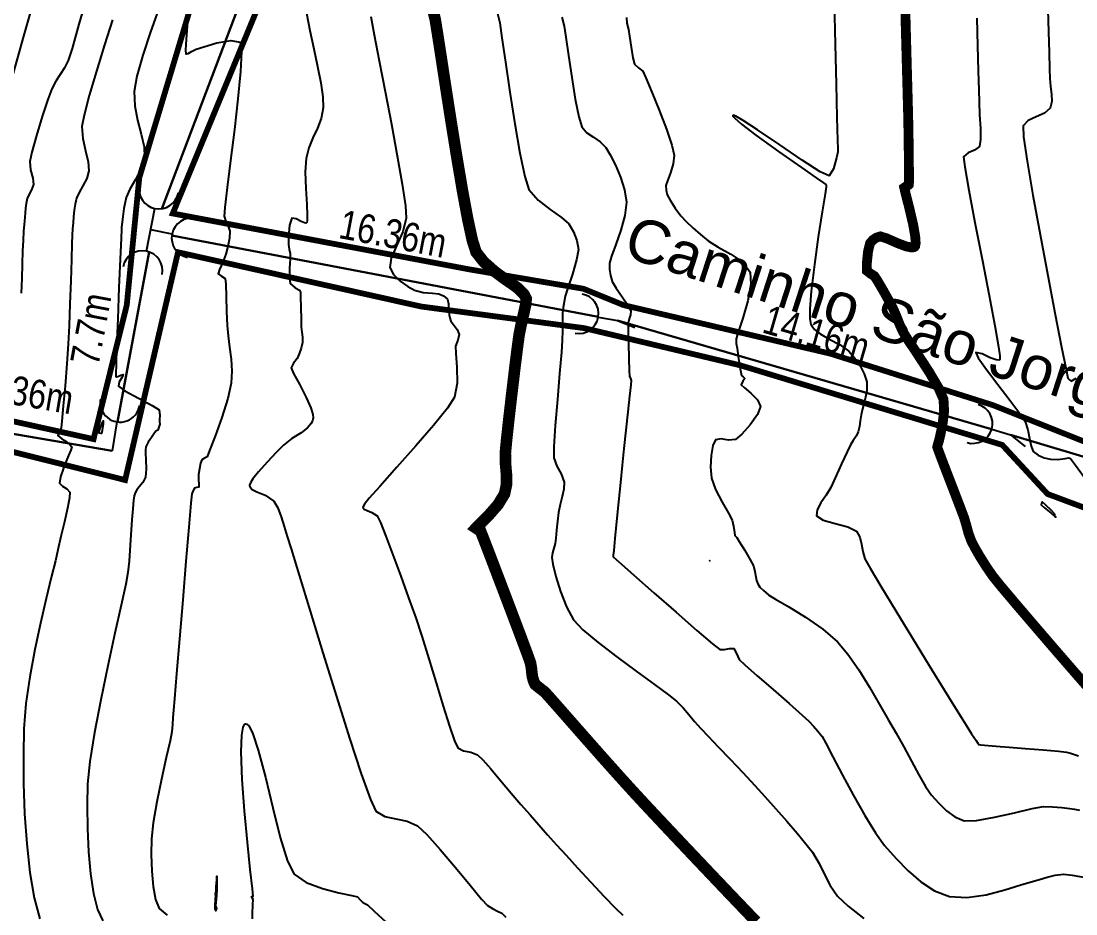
# Model space of a CAD drawing. Extents: x 360931 to 362237, y 7351473 to 7352200.
# Drawn here: x 361557.65 to 361594.16, y 7351804.51 to 7351835.4 of the extents above; entities that cross this region are included whole.
import ezdxf
from ezdxf.enums import TextEntityAlignment as Align

# ---------------------------------------------------------------- set-up
doc = ezdxf.new("R2010")
doc.units = 0
for name, color, linetype in [('A_Curvas Intermediarias', 37, 'Continuous'), ('A_Curvas Mestras', 32, 'Continuous'), ('PONTOS-Pontos - Água_U', 1, 'Continuous'), ('PS_IND_COMPRIMENTO', 7, 'Continuous'), ('ZZ-Carimbo Texto', 7, 'Continuous')]:
    doc.layers.add(name, color=color, linetype=linetype)
doc.layers.add('TUBO_PE_80_NTS194_PN_12_5', color=5, linetype='Continuous', lineweight=30)
doc.styles.add('CARIMBO', font='arial.ttf', dxfattribs={"height": 2})
doc.styles.add('ROMANS', font='arial.ttf', dxfattribs={"height": 2})
picture_1 = doc.add_image_def('image1.tif', size_in_pixel=(23490, 20550))

# ---------------------------------------------------------------- blocks, each defined once
blk = doc.blocks.new('*U1213', base_point=(361544.508, 7351672.6662))
for p, q in [((361544.3817, 7351672.6065), (361544.6342, 7351672.7702)), ((361544.5898, 7351672.5621), (361544.508, 7351672.6883))]:
    blk.add_line(p, q)
for centre, start, end in [((361544.7496, 7351672.845), 122.96833, 302.96833), ((361544.2664, 7351672.5316), 302.96833, 122.96833), ((361544.6647, 7351672.4468), 32.96834, 212.96834)]:
    blk.add_arc(centre, 0.1375, start, end)
blk = doc.blocks.new('*U1231')
for p, q in [((-0.135, 0), (0, 0)), ((0, 0), (0.1205, -0.0487))]:
    blk.add_line(p, q)
blk.add_arc((-0.2725, -0.0002), 0.1375, 270.09062, 90.09062)
blk = doc.blocks.new('*U1232')
for p, q in [((-0.135, 0), (0, 0)), ((0, 0), (0.1276, -0.0248))]:
    blk.add_line(p, q)
blk.add_arc((-0.2725, -0.0002), 0.1375, 270.09061, 90.09061)
blk = doc.blocks.new('*U1233')
for p in [(-0.2024, 0), (0, -0.2024)]:
    blk.add_line(p, (0, 0))
blk.add_arc((-0.3399, 0.0002), 0.1375, 269.90938, 89.90938)

msp = doc.modelspace()

# ---------------------------------------------------------------- linework, layer by layer
at = {"color": 0, "const_width": 0.2}
for points in [[(361583.302, 7351883.489), (361584.664, 7351881.507), (361583.004, 7351880.349), (361579.594, 7351875.729), (361579.536, 7351871.311), (361579.139, 7351866.51), (361578.24, 7351863.838), (361575.799, 7351859.668), (361572.793, 7351854.085), (361571.262, 7351852.051), (361569.164, 7351847.711), (361566.491, 7351841.721), (361563.595, 7351836.128), (361561.743, 7351829.974), (361561.309, 7351825.565), (361560.16, 7351820.935), (361553.761, 7351822.352), (361552.546, 7351820.979), (361550.127, 7351818.983), (361548.49, 7351818.005), (361547.241, 7351817.08), (361544.411, 7351815.531)], [(361597.292, 7351819.716), (361591.282, 7351822.113), (361585.66, 7351823.892), (361578.511, 7351825.569), (361577.118, 7351826.136), (361573.172, 7351826.806), (361562.902, 7351828.74), (361566.158, 7351836.616), (361568.096, 7351841.694), (361569.39, 7351845.936), (361571.219, 7351847.588), (361578.325, 7351858.813), (361585.452, 7351852.962), (361591.134, 7351850.204), (361599.046, 7351847.114)], [(361602.219, 7351818.83), (361599.001, 7351818.058), (361594.908, 7351818.393), (361593.183, 7351819.036), (361591.613, 7351820.734), (361582.549, 7351823.487), (361577.143, 7351824.774), (361571.503, 7351825.521), (361563.083, 7351827.399), (361561.253, 7351819.52), (361554.967, 7351821.095), (361554.258, 7351819.411), (361551.333, 7351818.116), (361550.308, 7351817.586), (361548.421, 7351816.041), (361546.754, 7351814.95), (361545.501, 7351814.419)]]:
    msp.add_lwpolyline(points, dxfattribs=at)
at = {"layer": 'A_Curvas Intermediarias', "flags": 128}
for points, elevation in [([(361558.186, 7351836.46), (361557.741, 7351834.88), (361557.296, 7351833.304)], 88), ([(361559.959, 7351836.361), (361559.656, 7351835.286), (361559.415, 7351834.451), (361559.28, 7351834.031), (361559.15, 7351833.776), (361559.001, 7351833.544), (361558.852, 7351833.312), (361558.719, 7351833.058), (361558.581, 7351832.682), (361558.386, 7351832.092), (361558.185, 7351831.437), (361558.024, 7351830.867), (361557.952, 7351830.534), (361557.982, 7351830.246), (361558.053, 7351829.966), (361558.079, 7351829.742), (361558.018, 7351829.561), (361557.924, 7351829.391), (361557.857, 7351829.254), (361557.823, 7351829.091), (361557.804, 7351828.925), (361557.788, 7351828.756), (361557.765, 7351828.47), (361557.74, 7351828.132), (361557.719, 7351827.806), (361557.705, 7351827.444), (361557.692, 7351826.989), (361557.676, 7351826.486), (361557.652, 7351825.985)], 89), ([(361585.792, 7351836.059), (361585.828, 7351834.59), (361585.861, 7351833.214), (361585.89, 7351832.064), (361585.909, 7351831.274), (361585.917, 7351830.978), (361585.918, 7351830.925), (361585.917, 7351830.872), (361585.88, 7351830.667), (361585.777, 7351830.284), (361585.617, 7351830.043), (361585.312, 7351830.184), (361584.69, 7351830.584), (361583.914, 7351831.111), (361583.147, 7351831.632), (361582.647, 7351831.957), (361582.395, 7351832.102), (361582.303, 7351832.136), (361582.285, 7351832.131), (361582.287, 7351832.111), (361582.354, 7351832.032), (361582.588, 7351831.832), (361583.085, 7351831.453), (361583.87, 7351830.885), (361584.663, 7351830.328), (361585.177, 7351829.972), (361585.429, 7351829.798), (361585.512, 7351829.741), (361585.523, 7351829.733), (361585.524, 7351829.724), (361585.522, 7351829.686), (361585.52, 7351829.658), (361585.479, 7351829.418), (361585.379, 7351828.794), (361585.247, 7351827.931), (361585.112, 7351826.97), (361585.005, 7351826.052), (361584.959, 7351825.444), (361584.956, 7351825.11), (361584.973, 7351824.962), (361584.989, 7351824.914), (361585.023, 7351824.849), (361585.118, 7351824.729), (361585.309, 7351824.573), (361585.617, 7351824.395), (361586.009, 7351824.194), (361586.308, 7351823.978), (361586.515, 7351823.731), (361586.697, 7351823.469), (361586.837, 7351823.194), (361586.921, 7351822.911), (361586.924, 7351822.602), (361586.862, 7351822.277), (361586.782, 7351821.984), (361586.727, 7351821.773), (361586.701, 7351821.567), (361586.677, 7351821.371), (361586.631, 7351821.189), (361586.553, 7351821.033), (361586.457, 7351820.891), (361586.362, 7351820.74), (361586.242, 7351820.49), (361586.051, 7351820.074), (361585.844, 7351819.622), (361585.678, 7351819.266), (361585.517, 7351818.998), (361585.335, 7351818.734), (361585.202, 7351818.49), (361585.189, 7351818.282), (361585.414, 7351818.128), (361585.831, 7351818.011), (361586.271, 7351817.895), (361586.565, 7351817.747), (361586.683, 7351817.544), (361586.74, 7351817.301), (361586.784, 7351817.042), (361586.86, 7351816.79), (361587.037, 7351816.475), (361587.413, 7351815.843), (361587.925, 7351814.999), (361588.504, 7351814.05), (361589.087, 7351813.101), (361589.606, 7351812.258), (361589.996, 7351811.626), (361590.191, 7351811.311), (361590.366, 7351811.035), (361590.554, 7351810.741), (361590.706, 7351810.508), (361590.768, 7351810.411), (361590.793, 7351810.367), (361590.873, 7351810.359), (361590.996, 7351810.348), (361591.261, 7351810.325), (361591.536, 7351810.301), (361591.851, 7351810.276), (361592.403, 7351810.234), (361593.029, 7351810.185), (361593.561, 7351810.14), (361593.835, 7351810.11), (361593.979, 7351810.07), (361594.115, 7351810.02), (361594.249, 7351809.974)], 99), ([(361562.403, 7351835.797), (361562.136, 7351835.022), (361561.871, 7351834.213), (361561.662, 7351833.487), (361561.562, 7351832.955), (361561.586, 7351832.466), (361561.687, 7351831.966), (361561.812, 7351831.484), (361561.909, 7351831.05), (361561.925, 7351830.692), (361561.81, 7351830.301), (361561.617, 7351829.921), (361561.42, 7351829.577), (361561.289, 7351829.296), (361561.208, 7351828.915), (361561.157, 7351828.539), (361561.138, 7351828.353), (361561.131, 7351828.268), (361561.125, 7351828.182), (361561.112, 7351827.892), (361561.081, 7351827.165), (361561.04, 7351826.176), (361560.997, 7351825.099), (361560.96, 7351824.11), (361560.94, 7351823.5), (361560.934, 7351823.207), (361560.935, 7351823.11), (361560.937, 7351823.096), (361560.952, 7351823.092), (361561.002, 7351823.105), (361561.099, 7351823.145), (361561.188, 7351823.166), (361561.146, 7351823.074), (361561.051, 7351822.911), (361561.019, 7351822.764), (361561.247, 7351822.601), (361561.716, 7351822.346), (361562.189, 7351822.095), (361562.426, 7351821.945), (361562.452, 7351821.756), (361562.44, 7351821.613), (361562.447, 7351821.533), (361562.45, 7351821.453), (361562.417, 7351821.343), (361562.384, 7351821.25), (361562.317, 7351821.21), (361562.253, 7351821.124), (361562.161, 7351820.992), (361562.054, 7351820.827), (361561.966, 7351820.669), (361561.955, 7351820.554), (361561.955, 7351820.436), (361561.966, 7351820.235), (361561.977, 7351819.891), (361561.954, 7351819.616), (361561.861, 7351819.439), (361561.737, 7351819.28), (361561.659, 7351819.184), (361561.606, 7351819.082), (361561.562, 7351818.976), (361561.545, 7351818.827), (361561.519, 7351818.521), (361561.49, 7351818.146), (361561.462, 7351817.791), (361561.44, 7351817.456), (361561.419, 7351817.091), (361561.391, 7351816.707), (361561.35, 7351816.316), (361561.272, 7351815.922), (361561.112, 7351815.191), (361560.895, 7351814.218), (361560.651, 7351813.097), (361560.408, 7351811.921), (361560.192, 7351810.786), (361560.032, 7351809.784), (361559.956, 7351809.01), (361559.94, 7351808.256), (361559.95, 7351807.458), (361559.987, 7351806.658), (361560.057, 7351805.896), (361560.161, 7351805.216), (361560.302, 7351804.659), (361560.484, 7351804.265)], 91), ([(361563.443, 7351835.788), (361563.385, 7351835.065), (361563.355, 7351834.596), (361563.348, 7351834.363), (361563.352, 7351834.282), (361563.356, 7351834.269), (361563.377, 7351834.262), (361563.434, 7351834.276), (361563.548, 7351834.34), (361563.714, 7351834.423), (361563.972, 7351834.509), (361564.43, 7351834.644), (361564.91, 7351834.73), (361565.231, 7351834.666), (361565.276, 7351834.349), (361565.244, 7351833.656), (361565.156, 7351832.711), (361565.035, 7351831.642), (361564.904, 7351830.574), (361564.786, 7351829.635), (361564.702, 7351828.95), (361564.676, 7351828.645), (361564.736, 7351828.467), (361564.822, 7351828.3), (361564.877, 7351828.123), (361564.867, 7351827.887), (361564.814, 7351827.601), (361564.744, 7351827.328), (361564.638, 7351827.06), (361564.518, 7351826.807), (361564.473, 7351826.657), (361564.588, 7351826.577), (361564.717, 7351826.494), (361564.74, 7351826.291), (361564.754, 7351825.87), (361564.766, 7351825.355), (361564.784, 7351824.867), (361564.818, 7351824.504), (361564.87, 7351824.113), (361564.918, 7351823.704), (361564.942, 7351823.286), (361564.92, 7351822.867), (361564.803, 7351822.34), (361564.598, 7351821.683), (361564.369, 7351821.036), (361564.178, 7351820.537), (361564.089, 7351820.326), (361563.995, 7351820.271), (361563.903, 7351820.216), (361563.867, 7351820.103), (361563.826, 7351819.902), (361563.798, 7351819.712), (361563.797, 7351819.534), (361563.807, 7351819.361), (361563.807, 7351819.274), (361563.733, 7351819.258), (361563.654, 7351819.243), (361563.604, 7351819.155), (361563.558, 7351819.039), (361563.528, 7351818.714), (361563.457, 7351817.885), (361563.358, 7351816.718), (361563.245, 7351815.376), (361563.132, 7351814.025), (361563.032, 7351812.827), (361562.959, 7351811.949), (361562.926, 7351811.553), (361562.91, 7351811.3), (361562.895, 7351811.057), (361562.869, 7351810.805), (361562.807, 7351810.499), (361562.678, 7351809.917), (361562.515, 7351809.174), (361562.353, 7351808.382), (361562.224, 7351807.655), (361562.163, 7351807.104), (361562.155, 7351806.562), (361562.174, 7351805.992), (361562.223, 7351805.453), (361562.307, 7351805.003), (361562.431, 7351804.7), (361562.713, 7351804.467)], 92), ([(361567.529, 7351835.669), (361567.646, 7351835.066), (361567.78, 7351834.442), (361567.912, 7351833.83), (361568.023, 7351833.263), (361568.094, 7351832.772), (361568.106, 7351832.391), (361568.036, 7351832.028), (361567.908, 7351831.688), (361567.755, 7351831.354), (361567.614, 7351831.012), (361567.518, 7351830.647), (361567.49, 7351830.177), (361567.507, 7351829.606), (361567.54, 7351829.046), (361567.558, 7351828.683), (361567.557, 7351828.498), (361567.546, 7351828.43), (361567.536, 7351828.415), (361567.515, 7351828.406), (361567.457, 7351828.412), (361567.345, 7351828.462), (361567.179, 7351828.55), (361567.02, 7351828.577), (361566.944, 7351828.334), (361566.913, 7351827.931), (361566.909, 7351827.664), (361566.937, 7351827.511), (361566.97, 7351827.358), (361566.965, 7351827.169), (361566.948, 7351826.843), (361566.939, 7351826.516), (361566.961, 7351826.321), (361567.143, 7351826.166), (361567.286, 7351826.091), (361567.318, 7351826.023), (361567.322, 7351825.859), (361567.332, 7351825.488), (361567.343, 7351825.083), (361567.352, 7351824.815), (361567.371, 7351824.633), (361567.392, 7351824.46), (361567.389, 7351824.281), (361567.344, 7351824.082), (361567.275, 7351823.882), (361567.207, 7351823.724), (361567.084, 7351823.562), (361566.996, 7351823.401), (361567.08, 7351823.206), (361567.284, 7351822.831), (361567.523, 7351822.375), (361567.681, 7351822.019), (361567.75, 7351821.79), (361567.762, 7351821.668), (361567.756, 7351821.618), (361567.74, 7351821.562), (361567.686, 7351821.459), (361567.562, 7351821.322), (361567.342, 7351821.156), (361567.028, 7351820.954), (361566.74, 7351820.722), (361566.486, 7351820.466), (361566.171, 7351820.143), (361565.866, 7351819.808), (361565.676, 7351819.566), (361565.588, 7351819.419), (361565.564, 7351819.343), (361565.564, 7351819.313), (361565.578, 7351819.27), (361565.645, 7351819.196), (361565.813, 7351819.106), (361566.097, 7351818.991), (361566.399, 7351818.793), (361566.538, 7351818.555), (361566.652, 7351818.249), (361566.756, 7351817.908), (361566.864, 7351817.567), (361566.998, 7351817.137), (361567.274, 7351816.231), (361567.653, 7351814.986), (361568.096, 7351813.54), (361568.565, 7351812.028), (361569.021, 7351810.588), (361569.427, 7351809.357), (361569.744, 7351808.471), (361569.934, 7351808.068), (361570.241, 7351807.883), (361570.618, 7351807.793), (361571.014, 7351807.714), (361571.374, 7351807.559), (361571.693, 7351807.26), (361572.16, 7351806.739), (361572.688, 7351806.113), (361573.193, 7351805.502), (361573.589, 7351805.023), (361573.791, 7351804.796), (361573.964, 7351804.692), (361574.145, 7351804.61), (361574.289, 7351804.531), (361574.429, 7351804.392)], 93), ([(361574.118, 7351835.747), (361574.218, 7351835.333), (361574.297, 7351834.821), (361574.419, 7351833.977), (361574.573, 7351832.938), (361574.744, 7351831.841), (361574.92, 7351830.823), (361575.086, 7351830.021), (361575.231, 7351829.571), (361575.547, 7351829.2), (361575.963, 7351828.878), (361576.357, 7351828.606), (361576.609, 7351828.382), (361576.774, 7351828.105), (361576.89, 7351827.809), (361576.941, 7351827.498), (361576.882, 7351827.139), (361576.736, 7351826.644), (361576.579, 7351826.17), (361576.488, 7351825.876), (361576.449, 7351825.681), (361576.419, 7351825.492), (361576.398, 7351825.295), (361576.39, 7351825.03), (361576.391, 7351824.692), (361576.386, 7351824.341), (361576.356, 7351823.944), (361576.293, 7351823.208), (361576.216, 7351822.303), (361576.144, 7351821.401), (361576.098, 7351820.672), (361576.095, 7351820.287), (361576.201, 7351820.001), (361576.351, 7351819.734), (361576.445, 7351819.449), (361576.437, 7351819.208), (361576.382, 7351818.949), (361576.311, 7351818.677), (361576.254, 7351818.397), (361576.218, 7351818.095), (361576.189, 7351817.785), (361576.164, 7351817.512), (361576.141, 7351817.324), (361576.094, 7351817.157), (361576.041, 7351816.999), (361576.02, 7351816.835), (361576.059, 7351816.606), (361576.16, 7351816.185), (361576.318, 7351815.663), (361576.526, 7351815.131), (361576.778, 7351814.68), (361577.101, 7351814.341), (361577.626, 7351813.899), (361578.269, 7351813.404), (361578.945, 7351812.905), (361579.572, 7351812.45), (361580.066, 7351812.089), (361580.342, 7351811.87), (361580.567, 7351811.64), (361580.769, 7351811.407), (361580.967, 7351811.17), (361581.181, 7351810.926), (361581.429, 7351810.663), (361581.782, 7351810.295), (361582.198, 7351809.862), (361582.634, 7351809.403), (361583.047, 7351808.955), (361583.395, 7351808.57), (361583.773, 7351808.149), (361584.155, 7351807.719), (361584.512, 7351807.306), (361584.818, 7351806.938), (361585.045, 7351806.642), (361585.275, 7351806.257), (361585.463, 7351805.868), (361585.66, 7351805.487), (361585.913, 7351805.127), (361586.283, 7351804.781), (361586.824, 7351804.35)], 96), ([(361593.197, 7351835.784), (361593.216, 7351835.02), (361593.236, 7351834.309), (361593.252, 7351833.743), (361593.26, 7351833.412), (361593.285, 7351833.137), (361593.323, 7351832.867), (361593.331, 7351832.612), (361593.268, 7351832.384), (361593.076, 7351832.211), (361592.793, 7351832.085), (361592.513, 7351831.955), (361592.333, 7351831.771), (361592.351, 7351831.392), (361592.474, 7351830.549), (361592.674, 7351829.377), (361592.922, 7351828.013), (361593.189, 7351826.591), (361593.447, 7351825.247), (361593.668, 7351824.118), (361593.823, 7351823.338), (361593.884, 7351823.043), (361593.938, 7351822.984), (361593.998, 7351822.94), (361594.172, 7351823.049)], 102), ([(361569.759, 7351835.557), (361569.876, 7351834.923), (361570.049, 7351834.026), (361570.255, 7351832.963), (361570.472, 7351831.832), (361570.675, 7351830.731), (361570.844, 7351829.757), (361570.955, 7351829.009), (361570.985, 7351828.583), (361570.863, 7351828.102), (361570.648, 7351827.623), (361570.457, 7351827.197), (361570.41, 7351826.874), (361570.543, 7351826.626), (361570.773, 7351826.399), (361571.035, 7351826.211), (361571.267, 7351826.082), (361571.575, 7351826.003), (361571.896, 7351825.98), (361572.108, 7351825.957), (361572.279, 7351825.889), (361572.41, 7351825.781), (361572.45, 7351825.611), (361572.463, 7351825.383), (361572.469, 7351825.239), (361572.492, 7351825.128), (361572.524, 7351825.02), (361572.607, 7351824.909), (361572.742, 7351824.726), (361572.821, 7351824.557), (361572.77, 7351824.36), (361572.686, 7351824.154), (361572.699, 7351823.893), (361572.737, 7351823.422), (361572.741, 7351822.874), (361572.652, 7351822.383), (361572.41, 7351822.005), (361571.929, 7351821.411), (361571.31, 7351820.697), (361570.655, 7351819.961), (361570.064, 7351819.299), (361569.706, 7351818.888), (361569.539, 7351818.681), (361569.487, 7351818.603), (361569.481, 7351818.584), (361569.49, 7351818.559), (361569.529, 7351818.515), (361569.629, 7351818.462), (361569.797, 7351818.394), (361569.976, 7351818.277), (361570.087, 7351818.051), (361570.279, 7351817.576), (361570.524, 7351816.932), (361570.796, 7351816.194), (361571.067, 7351815.443), (361571.311, 7351814.754), (361571.523, 7351814.116), (361571.765, 7351813.339), (361572.019, 7351812.506), (361572.265, 7351811.699), (361572.484, 7351811), (361572.657, 7351810.492), (361572.765, 7351810.257), (361572.967, 7351810.152), (361573.214, 7351810.104), (361573.447, 7351810.016), (361573.631, 7351809.842), (361573.912, 7351809.525), (361574.251, 7351809.122), (361574.612, 7351808.692), (361574.955, 7351808.292), (361575.27, 7351807.934), (361575.574, 7351807.588), (361575.877, 7351807.245), (361576.188, 7351806.898), (361576.514, 7351806.538), (361576.91, 7351806.108), (361577.374, 7351805.608), (361577.836, 7351805.115), (361578.227, 7351804.708), (361578.477, 7351804.465)], 94), ([(361576.368, 7351835.533), (361576.447, 7351835.22), (361576.506, 7351834.838), (361576.598, 7351834.201), (361576.713, 7351833.441), (361576.836, 7351832.69), (361576.956, 7351832.079), (361577.059, 7351831.739), (361577.236, 7351831.535), (361577.463, 7351831.376), (361577.696, 7351831.219), (361577.892, 7351831.02), (361578.046, 7351830.77), (361578.227, 7351830.417), (361578.402, 7351830), (361578.537, 7351829.559), (361578.602, 7351829.131), (361578.554, 7351828.672), (361578.412, 7351828.161), (361578.236, 7351827.669), (361578.084, 7351827.267), (361578.015, 7351827.027), (361578.017, 7351826.807), (361578.051, 7351826.595), (361578.115, 7351826.384), (361578.245, 7351826.157), (361578.456, 7351825.854), (361578.656, 7351825.565), (361578.756, 7351825.377), (361578.747, 7351825.237), (361578.702, 7351825.096), (361578.666, 7351824.947), (361578.665, 7351824.699), (361578.674, 7351824.24), (361578.689, 7351823.721), (361578.703, 7351823.293), (361578.711, 7351823.107), (361578.741, 7351823.036), (361578.77, 7351822.966), (361578.755, 7351822.812), (361578.714, 7351822.426), (361578.656, 7351821.881), (361578.588, 7351821.25), (361578.519, 7351820.609), (361578.459, 7351820.032), (361578.399, 7351819.439), (361578.332, 7351818.762), (361578.265, 7351818.085), (361578.207, 7351817.495), (361578.167, 7351817.078), (361578.151, 7351816.919), (361578.15, 7351816.865), (361578.347, 7351816.69), (361578.855, 7351816.238), (361579.554, 7351815.62), (361580.323, 7351814.943), (361581.04, 7351814.319), (361581.585, 7351813.855), (361581.836, 7351813.662), (361582.004, 7351813.659), (361582.178, 7351813.697), (361582.317, 7351813.688), (361582.418, 7351813.521), (361582.504, 7351813.314), (361582.702, 7351813.128), (361583.131, 7351812.748), (361583.679, 7351812.268), (361584.234, 7351811.784), (361584.685, 7351811.389), (361584.918, 7351811.177), (361585.083, 7351811.005), (361585.233, 7351810.834), (361585.377, 7351810.646), (361585.508, 7351810.412), (361585.755, 7351809.941), (361586.084, 7351809.312), (361586.461, 7351808.61), (361586.852, 7351807.915), (361587.223, 7351807.309), (361587.54, 7351806.874), (361587.937, 7351806.424), (361588.352, 7351805.995), (361588.794, 7351805.615), (361589.268, 7351805.313), (361589.783, 7351805.117), (361590.384, 7351805.076), (361591.053, 7351805.175), (361591.704, 7351805.345), (361592.253, 7351805.517), (361592.614, 7351805.623), (361592.9, 7351805.697), (361593.171, 7351805.779), (361593.442, 7351805.85), (361593.728, 7351805.887), (361594.033, 7351805.855), (361594.567, 7351805.759)], 97), ([(361578.605, 7351835.519), (361578.617, 7351835.32), (361578.677, 7351835.108), (361578.712, 7351834.874), (361578.768, 7351834.494), (361578.832, 7351834.12), (361578.888, 7351833.907), (361579.027, 7351833.781), (361579.175, 7351833.659), (361579.281, 7351833.432), (361579.487, 7351832.942), (361579.741, 7351832.309), (361579.991, 7351831.654), (361580.182, 7351831.098), (361580.263, 7351830.763), (361580.225, 7351830.459), (361580.125, 7351830.141), (361580.021, 7351829.871), (361579.97, 7351829.712), (361579.978, 7351829.549), (361580.02, 7351829.39), (361580.114, 7351829.206), (361580.287, 7351828.928), (361580.487, 7351828.657), (361580.669, 7351828.464), (361580.903, 7351828.247), (361581.166, 7351828.019), (361581.435, 7351827.796), (361581.784, 7351827.577), (361582.224, 7351827.338), (361582.634, 7351827.058), (361582.893, 7351826.716), (361582.916, 7351826.291), (361582.804, 7351825.714), (361582.63, 7351825.117), (361582.471, 7351824.635), (361582.399, 7351824.401), (361582.409, 7351824.241), (361582.435, 7351824.081), (361582.477, 7351823.792), (361582.543, 7351823.366), (361582.583, 7351823.136), (361582.647, 7351823.084), (361582.705, 7351823.033), (361582.639, 7351822.938), (361582.575, 7351822.817), (361582.681, 7351822.716), (361582.91, 7351822.525), (361583.14, 7351822.293), (361583.249, 7351822.066), (361583.146, 7351821.785), (361582.892, 7351821.426), (361582.599, 7351821.101), (361582.377, 7351820.918), (361582.14, 7351820.898), (361581.88, 7351820.943), (361581.683, 7351820.906), (361581.594, 7351820.709), (361581.537, 7351820.364), (361581.52, 7351819.959), (361581.552, 7351819.58), (361581.689, 7351819.19), (361581.915, 7351818.756), (361582.137, 7351818.372), (361582.261, 7351818.134), (361582.312, 7351817.919), (361582.344, 7351817.707), (361582.358, 7351817.606), (361582.391, 7351817.567), (361582.424, 7351817.528), (361582.507, 7351817.397), (361582.689, 7351817.103), (361582.881, 7351816.779), (361582.998, 7351816.556), (361583.052, 7351816.36), (361583.086, 7351816.165), (361583.11, 7351816.042), (361583.159, 7351815.926), (361583.222, 7351815.818), (361583.351, 7351815.692), (361583.538, 7351815.538), (361583.763, 7351815.403), (361584.224, 7351815.135), (361584.809, 7351814.773), (361585.408, 7351814.355), (361585.911, 7351813.921), (361586.272, 7351813.49), (361586.645, 7351812.951), (361587.015, 7351812.355), (361587.365, 7351811.756), (361587.678, 7351811.208), (361587.938, 7351810.764), (361588.209, 7351810.289), (361588.472, 7351809.795), (361588.723, 7351809.323), (361588.956, 7351808.917), (361589.167, 7351808.621), (361589.419, 7351808.338), (361589.687, 7351808.077), (361589.978, 7351807.866), (361590.3, 7351807.733), (361590.722, 7351807.739), (361591.351, 7351807.852), (361592.041, 7351808.011), (361592.652, 7351808.155), (361593.039, 7351808.223), (361593.35, 7351808.218), (361593.673, 7351808.19), (361593.948, 7351808.155), (361594.114, 7351808.129), (361594.284, 7351808.093)], 98), ([(361590.734, 7351835.498), (361590.76, 7351834.535), (361590.784, 7351833.674), (361590.803, 7351833.001), (361590.812, 7351832.601), (361590.831, 7351832.155), (361590.857, 7351831.693), (361590.864, 7351831.3), (361590.824, 7351831.061), (361590.656, 7351830.927), (361590.431, 7351830.834), (361590.277, 7351830.702), (361590.313, 7351830.353), (361590.456, 7351829.545), (361590.669, 7351828.431), (361590.917, 7351827.165), (361591.162, 7351825.903), (361591.369, 7351824.798), (361591.483, 7351824.132), (361591.526, 7351823.812), (361591.53, 7351823.702), (361591.524, 7351823.681), (361591.494, 7351823.667), (361591.399, 7351823.676), (361591.201, 7351823.751), (361590.915, 7351823.886), (361590.695, 7351823.93), (361590.785, 7351823.741), (361591.071, 7351823.34), (361591.464, 7351822.823), (361591.876, 7351822.286), (361592.22, 7351821.826), (361592.407, 7351821.539), (361592.5, 7351821.259), (361592.558, 7351820.959), (361592.611, 7351820.691), (361592.689, 7351820.511), (361592.855, 7351820.378), (361593.061, 7351820.291), (361593.28, 7351820.239), (361593.54, 7351820.233), (361593.797, 7351820.264), (361593.916, 7351820.285), (361593.978, 7351820.268), (361594.149, 7351820.035), (361594.554, 7351819.48)], 101), ([(361560.361, 7351821.15), (361560.369, 7351821.149), (361560.415, 7351821.14), (361560.447, 7351821.137), (361560.472, 7351821.247), (361560.505, 7351821.451), (361560.5, 7351821.566), (361560.44, 7351821.467), (361560.368, 7351821.272), (361560.334, 7351821.166), (361560.361, 7351821.15)], 91), ([(361593.437, 7351818.262), (361593.436, 7351818.271), (361593.43, 7351818.316), (361593.424, 7351818.349), (361593.313, 7351818.46), (361593.109, 7351818.658), (361592.995, 7351818.763), (361592.972, 7351818.713), (361592.956, 7351818.657), (361593.078, 7351818.553), (361593.303, 7351818.369), (361593.426, 7351818.27), (361593.468, 7351818.233), (361593.437, 7351818.262)], 101), ([(361581.485, 7351816.722), (361581.485, 7351816.722), (361581.487, 7351816.722), (361581.489, 7351816.722), (361581.485, 7351816.722)], 98), ([(361565.658, 7351804.338), (361565.667, 7351804.517), (361565.678, 7351804.836), (361565.682, 7351805.013), (361565.654, 7351805.068), (361565.629, 7351805.114), (361565.69, 7351805.124), (361565.661, 7351805.378), (361565.585, 7351806.045), (361565.486, 7351806.989), (361565.386, 7351808.073), (361565.307, 7351809.161), (361565.271, 7351810.116), (361565.29, 7351810.693), (361565.338, 7351810.97), (361565.389, 7351811.065), (361565.421, 7351811.082), (361565.461, 7351811.077), (361565.544, 7351811.002), (361565.675, 7351810.743), (361565.863, 7351810.179), (361566.111, 7351809.236), (361566.367, 7351808.176), (361566.623, 7351807.157), (361566.87, 7351806.339), (361567.103, 7351805.879), (361567.525, 7351805.597), (361568.085, 7351805.386), (361568.653, 7351805.238), (361569.102, 7351805.146), (361569.302, 7351805.102), (361569.394, 7351805.002), (361569.469, 7351804.911), (361569.555, 7351804.864), (361569.644, 7351804.818), (361569.871, 7351804.61), (361570.42, 7351804.106)], 92), ([(361564.357, 7351804.669), (361564.362, 7351804.662), (361564.382, 7351804.634), (361564.396, 7351804.617), (361564.431, 7351804.692), (361564.413, 7351804.737), (361564.394, 7351804.786), (361564.409, 7351804.919), (361564.43, 7351805.14), (361564.439, 7351805.371), (361564.444, 7351805.668), (361564.432, 7351805.816), (361564.411, 7351805.69), (361564.396, 7351805.451), (361564.39, 7351805.314), (361564.379, 7351805.252), (361564.37, 7351805.197), (361564.377, 7351805.134), (361564.372, 7351805.013), (361564.362, 7351804.791), (361564.357, 7351804.669)], 93)]:
    msp.add_lwpolyline(points, dxfattribs=dict(at, elevation=elevation))
at = {"layer": 'A_Curvas Mestras', "color": 9, "true_color": 0xd19cc7, "const_width": 0.34, "elevation": 100, "flags": 128}
msp.add_lwpolyline([(361588.247, 7351836.229), (361588.277, 7351835.073), (361588.307, 7351833.967), (361588.334, 7351832.995), (361588.354, 7351832.242), (361588.364, 7351831.79), (361588.372, 7351831.299), (361588.379, 7351830.761), (361588.384, 7351830.263), (361588.386, 7351829.952), (361588.384, 7351829.8), (361588.381, 7351829.747), (361588.38, 7351829.737), (361588.372, 7351829.728), (361588.341, 7351829.707), (361588.277, 7351829.674), (361588.221, 7351829.633), (361588.27, 7351829.424), (361588.392, 7351828.946), (361588.527, 7351828.368), (361588.601, 7351827.948), (361588.617, 7351827.715), (361588.601, 7351827.618), (361588.583, 7351827.592), (361588.552, 7351827.574), (361588.463, 7351827.565), (361588.276, 7351827.605), (361587.975, 7351827.72), (361587.614, 7351827.879), (361587.395, 7351827.948), (361587.257, 7351827.904), (361587.132, 7351827.82), (361587.038, 7351827.711), (361586.969, 7351827.43), (361586.926, 7351827.015), (361586.931, 7351826.757), (361587.048, 7351826.662), (361587.19, 7351826.573), (361587.301, 7351826.402), (361587.489, 7351826.082), (361587.689, 7351825.725), (361587.838, 7351825.444), (361587.954, 7351825.178), (361588.055, 7351824.917), (361588.174, 7351824.652), (361588.363, 7351824.349), (361588.699, 7351823.847), (361589.081, 7351823.261), (361589.408, 7351822.709), (361589.581, 7351822.309), (361589.601, 7351821.892), (361589.544, 7351821.432), (361589.465, 7351821.052), (361589.422, 7351820.873), (361589.388, 7351820.766), (361589.363, 7351820.661), (361589.452, 7351820.413), (361589.666, 7351819.853), (361589.928, 7351819.173), (361590.164, 7351818.56), (361590.297, 7351818.204), (361590.375, 7351817.939), (361590.443, 7351817.683), (361590.537, 7351817.426), (361590.661, 7351817.182), (361590.842, 7351816.869), (361591.056, 7351816.529), (361591.282, 7351816.2), (361591.567, 7351815.846), (361592.099, 7351815.216), (361592.771, 7351814.43), (361593.479, 7351813.608), (361594.119, 7351812.87), (361594.585, 7351812.336)], dxfattribs=at)
at = {"layer": 'A_Curvas Mestras', "color": 11, "true_color": 0xf27172, "const_width": 0.4, "elevation": 95, "flags": 128}
msp.add_lwpolyline([(361571.849, 7351836.023), (361571.988, 7351835.445), (361572.071, 7351834.931), (361572.199, 7351834.101), (361572.36, 7351833.051), (361572.543, 7351831.874), (361572.738, 7351830.666), (361572.932, 7351829.52), (361573.115, 7351828.532), (361573.276, 7351827.795), (361573.402, 7351827.404), (361573.665, 7351827.069), (361574.021, 7351826.752), (361574.39, 7351826.477), (361574.696, 7351826.267), (361574.859, 7351826.146), (361574.972, 7351826.036), (361575.073, 7351825.924), (361575.136, 7351825.796), (361575.121, 7351825.603), (361575.051, 7351825.282), (361574.962, 7351824.902), (361574.889, 7351824.534), (361574.832, 7351824.111), (361574.742, 7351823.39), (361574.638, 7351822.518), (361574.537, 7351821.641), (361574.457, 7351820.907), (361574.415, 7351820.462), (361574.42, 7351820.09), (361574.451, 7351819.73), (361574.457, 7351819.38), (361574.387, 7351819.04), (361574.162, 7351818.67), (361573.829, 7351818.289), (361573.528, 7351817.988), (361573.399, 7351817.856), (361573.469, 7351817.809), (361573.553, 7351817.76), (361573.654, 7351817.507), (361573.898, 7351816.872), (361574.23, 7351816.002), (361574.592, 7351815.05), (361574.927, 7351814.164), (361575.177, 7351813.495), (361575.285, 7351813.191), (361575.316, 7351813.015), (361575.333, 7351812.842), (361575.35, 7351812.718), (361575.387, 7351812.578), (361575.444, 7351812.45), (361575.586, 7351812.334), (361575.771, 7351812.192), (361575.917, 7351812.032), (361576.234, 7351811.674), (361576.677, 7351811.17), (361577.204, 7351810.571), (361577.77, 7351809.93), (361578.333, 7351809.3), (361578.848, 7351808.732), (361579.354, 7351808.186), (361579.998, 7351807.5), (361580.717, 7351806.739), (361581.449, 7351805.967), (361582.13, 7351805.251), (361582.7, 7351804.655), (361583.094, 7351804.243)], dxfattribs=at)
at = {"layer": 'A_Curvas Mestras', "elevation": 90, "flags": 128}
msp.add_lwpolyline([(361560.817, 7351835.438), (361560.539, 7351834.573), (361560.259, 7351833.666), (361560.013, 7351832.821), (361559.834, 7351832.146), (361559.757, 7351831.744), (361559.787, 7351831.33), (361559.884, 7351830.911), (361559.979, 7351830.528), (361560.002, 7351830.217), (361559.924, 7351829.953), (361559.794, 7351829.697), (361559.661, 7351829.465), (361559.573, 7351829.275), (361559.523, 7351829.064), (361559.495, 7351828.856), (361559.471, 7351828.639), (361559.449, 7351828.421), (361559.435, 7351828.213), (361559.422, 7351827.994), (361559.412, 7351827.707), (361559.394, 7351827.145), (361559.371, 7351826.412), (361559.344, 7351825.611), (361559.314, 7351824.848), (361559.283, 7351824.226), (361559.235, 7351823.536), (361559.174, 7351822.782), (361559.113, 7351822.084), (361559.062, 7351821.558), (361559.034, 7351821.323), (361558.965, 7351821.184), (361558.924, 7351821.059), (361559.058, 7351820.946), (361559.22, 7351820.847), (361559.331, 7351820.76), (361559.409, 7351820.664), (361559.378, 7351820.55), (361559.295, 7351820.366), (361559.214, 7351820.174), (361559.117, 7351819.929), (361559.011, 7351819.633), (361558.982, 7351819.414), (361559.082, 7351819.302), (361559.237, 7351819.212), (361559.342, 7351819.099), (361559.331, 7351818.906), (361559.258, 7351818.541), (361559.149, 7351818.072), (361559.031, 7351817.57), (361558.929, 7351817.103), (361558.842, 7351816.724), (361558.697, 7351816.148), (361558.517, 7351815.417), (361558.319, 7351814.573), (361558.123, 7351813.658), (361557.95, 7351812.716), (361557.819, 7351811.788), (361557.75, 7351810.917), (361557.73, 7351810.02), (361557.737, 7351809.023), (361557.774, 7351807.976), (361557.846, 7351806.933), (361557.954, 7351805.945), (361558.104, 7351805.064), (361558.297, 7351804.342)], dxfattribs=at)
at = {"layer": 'TUBO_PE_80_NTS194_PN_12_5', "linetype": 'Continuous'}
for points in [[(361568.926, 7351845.779), (361562.525, 7351828.906)], [(361577.63, 7351825.162), (361562.868, 7351827.973)], [(361560.986, 7351821.529), (361562.088, 7351827.408)], [(361591.247, 7351821.275), (361578.293, 7351825.036)], [(361554.53, 7351821.599), (361560.799, 7351820.533)], [(361599.33, 7351818.86), (361591.895, 7351821.087)]]:
    msp.add_lwpolyline(points, dxfattribs=at)

# ---------------------------------------------------------------- block references
at = {"layer": 'PONTOS-Pontos - Água_U', "xscale": 5, "yscale": 5, "zscale": 5}
for name, p, rotation in [('*U1213', (361562.218, 7351828.097), 45.72255718248242), ('*U1232', (361578.293, 7351825.036), 349.8651447729649), ('*U1233', (361560.799, 7351820.533), 260.6706581539681), ('*U1231', (361591.895, 7351821.087), 343.508821258229)]:
    msp.add_blockref(name, p, dxfattribs=dict(at, rotation=rotation))

# ---------------------------------------------------------------- texts
at = {"layer": 'PS_IND_COMPRIMENTO', "style": 'ROMANS', "width": 0.8}
for s, rotation, p in [('16.36m', 349.22, (361570.529, 7351828.041)), ('7.7m', 79.378, (361560.063, 7351824.745)), ('14.16m', 343.8108, (361585.188, 7351824.596)), ('6.36m', 350.3468, (361557.916, 7351822.545))]:
    msp.add_text(s, height=1, rotation=rotation, dxfattribs=at).set_placement(p, align=Align.MIDDLE_CENTER)
at = {"layer": 'ZZ-Carimbo Texto', "style": 'CARIMBO'}
msp.add_text('Caminho São Jorge', height=1.5, rotation=342.0723, dxfattribs=at).set_placement((361587.473, 7351825.14), align=Align.MIDDLE_CENTER)

# ---------------------------------------------------------------- pictures from other files: only their frames are drawn
at = {"lineweight": 30}
image = msp.add_image(picture_1, insert=(361177.259, 7351517.423, -3.228), size_in_units=(579.285, 506.782), dxfattribs=dict(at, fade=58))
image.dxf.flags = 15

doc.saveas('drawing.dxf')
